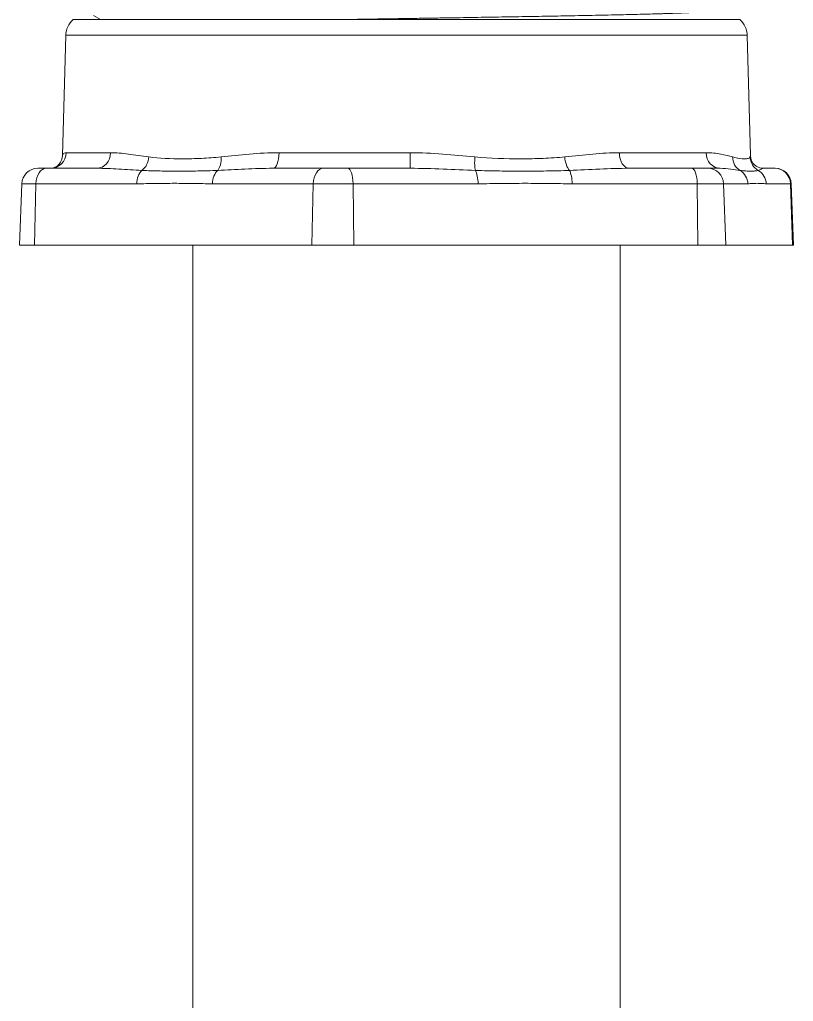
# Model space of a CAD drawing. Header units: metres. Extents: x 78 to 178, y -74 to 157.
# Drawn here: x 120.904 to 120.962, y -54.7441 to -54.6705 of the extents above; entities that cross this region are included whole.
import ezdxf

# ---------------------------------------------------------------- set-up
doc = ezdxf.new("R2010")
doc.units = ezdxf.units.M
doc.layers.add('01_Fina', color=252, linetype='Continuous', lineweight=15)

# ---------------------------------------------------------------- blocks, each defined once
blk = doc.blocks.new('110-32-frente')
at = {"layer": '01_Fina', "linetype": 'Continuous', "lineweight": 5}
for p, q in [((7.744858856716206, 3.540405303261255), (7.744338361767618, 3.540705913245751)), ((7.742812793432107, 3.540405304887221), (7.792755921643788, 3.540405304887221)), ((7.742253218627937, 3.539231188004513), (7.742017456033714, 3.530227777771134)), ((7.742253218627937, 3.539231188004513), (7.793315496447959, 3.539231188004513)), ((7.793315496447959, 3.539231188004513), (7.79355133990181, 3.530224689866535)), ((7.742289220274492, 3.530437892549251), (7.745612948814348, 3.530437892549251)), ((7.758236126080298, 3.530437892549251), (7.768059056022153, 3.530437892549251)), ((7.783731263343753, 3.530437892549251), (7.790230464745754, 3.530437892549251)), ((7.740157925882818, 3.529269304887221), (7.740801192319175, 3.529269304887221)), ((7.740801192319175, 3.529269304887221), (7.744580529228251, 3.529269304887221)), ((7.757791509263553, 3.529269304887221), (7.76157084617263, 3.529269304887221)), ((7.76157084617263, 3.529269304887221), (7.763379641180477, 3.529269304887221)), ((7.763379641180477, 3.529269304887221), (7.768071847455431, 3.529269304887221)), ((7.784473836722682, 3.529269304887221), (7.789166042997643, 3.529269304887221)), ((7.789166042997643, 3.529269304887221), (7.790362806399244, 3.529269304887221)), ((7.790362806399244, 3.529269304887221), (7.791275675765128, 3.529269304887221)), ((7.794466684997075, 3.529269304887221), (7.795379554362959, 3.529269304887221)), ((7.795379554362959, 3.529269304887221), (7.79541078919307, 3.529269304887221)), ((7.738958656890397, 3.528111184283265), (7.738797955720785, 3.52350930488722)), ((7.738958656890397, 3.528111184283265), (7.740021182555636, 3.528111184283265)), ((7.740021182555636, 3.528111184283265), (7.739916661816671, 3.52350930488722)), ((7.747568427486832, 3.528111184283265), (7.740021182555636, 3.528111184283265)), ((7.760790836409093, 3.528111184283265), (7.753243591477897, 3.528111184283265)), ((7.760790836409093, 3.528111184283265), (7.760686315670119, 3.52350930488722)), ((7.760790836409093, 3.528111184283265), (7.763778542607298, 3.528111184283265)), ((7.763778542607298, 3.528111184283265), (7.763831995107324, 3.52350930488722)), ((7.773148765711709, 3.528111184283265), (7.763778542607298, 3.528111184283265)), ((7.789564944424463, 3.528111184283265), (7.780194721320043, 3.528111184283265)), ((7.789564944424463, 3.528111184283265), (7.789618396924487, 3.52350930488722)), ((7.789564944424463, 3.528111184283265), (7.791541717589602, 3.528111184283265)), ((7.791541717589602, 3.528111184283265), (7.7916996908286, 3.52350930488722)), ((7.793364695762825, 3.528111184283265), (7.791541717589602, 3.528111184283265)), ((7.796558465553317, 3.528111184283265), (7.794735487380093, 3.528111184283265)), ((7.796558465553317, 3.528111184283265), (7.796716438792317, 3.52350930488722)), ((7.796558465553317, 3.528111184283265), (7.796610058185493, 3.528111184283265)), ((7.796610058185493, 3.528111184283265), (7.796770759355113, 3.52350930488722)), ((7.738797955720785, 3.52350930488722), (7.739916661816671, 3.52350930488722)), ((7.760686315670119, 3.52350930488722), (7.739916661816671, 3.52350930488722)), ((7.75178435753795, 3.52350930488722), (7.75178435753795, 3.350523885961436)), ((7.760686315670119, 3.52350930488722), (7.763831995107324, 3.52350930488722)), ((7.789618396924487, 3.52350930488722), (7.763831995107324, 3.52350930488722)), ((7.783784357537947, 3.52350930488722), (7.783784357537947, 3.350523885961436)), ((7.789618396924487, 3.52350930488722), (7.7916996908286, 3.52350930488722)), ((7.796716438792317, 3.52350930488722), (7.7916996908286, 3.52350930488722)), ((7.796716438792317, 3.52350930488722), (7.796770759355113, 3.52350930488722))]:
    blk.add_line(p, q, dxfattribs=at)
for centre, radius, start, end in [((7.743852670347898, 3.539189304887219), 0.0016, 130.5358021113121, 178.5000000000003), ((7.791716044727997, 3.539189304887219), 0.0016, 1.499999999999664, 49.46419788868791), ((7.740157925882818, 3.528069304887222), 0.0012, 90, 177.9999999999977), ((7.79541078919307, 3.528069304887222), 0.0012, 2.00000000000223, 90)]:
    blk.add_arc(centre, radius, start, end, dxfattribs=at)
for centre, major_axis, ratio, start_param, end_param in [((7.741102030078813, 3.530469304887219), (0, -0.0012), 0.9896642962994552, 4.2e-15, 1.544616388014991), ((7.744580529228251, 3.530469304887219), (0, -0.0012), 0.8606445764801083, 7.1e-15, 1.544616388014988), ((7.757791509263553, 3.530469304887219), (0, -0.0012), 0.3706410233759416, 0, 1.544616388014937), ((7.768071847455431, 3.530469304887219), (0, -0.0012), 0.0106631817377361, 4.738568919227323, 6.283185307301119), ((7.784473836722682, 3.530469304887219), (0, -0.0012), 0.6190232729235169, 4.738568919164599, 6.283185307179584), ((7.791275675765128, 3.530469304887219), (0, -0.0012), 0.8713077582178441, 4.738568919164599, 6.283185307179585), ((7.747574952716291, 3.530153943162833), (0.0001446361354229, 0.0011912516058037), 0.7483358969050459, 3.744973674577092, 4.77673555619531), ((7.753250116707356, 3.530153943162833), (-0.0001135949511359, 0.0011946113121331), 0.5354291952052276, 3.603493314805378, 4.63525519642385), ((7.773145428672272, 3.530153943162833), (-9.783962379100001e-05, -0.0011960047692281), 0.1960960548374349, 4.7546933492395, 5.786455230857438), ((7.780191384280605, 3.530153943162833), (0.0001080774988316, -0.0011951231125898), 0.4604287104674593, 4.697039512540846, 5.728801394158955), ((7.793354833493928, 3.530153943162833), (-0.0002918709938933, -0.0011639636261171), 0.9444319517424888, 4.971190997439021, 6.002952879057263), ((7.794725625111197, 3.530153943162833), (0.0010551764293687, -0.0005714916472746), 0.9958579056726804, 3.665973968634934, 4.697735850253099), ((7.740801192319175, 3.528069304887222), (0, 0.0012), 0.6504043450354822, 0, 1.535889741754979), ((7.748348437250371, 3.528069304887222), (0, 0.0012), 0.6504043450354695, 0.5184278408886129, 1.53588974175499), ((7.754023601241435, 3.528069304887222), (0, 0.0012), 0.6504043450354771, 0.5184278408885988, 1.535889741754985), ((7.76157084617263, 3.528069304887222), (0, 0.0012), 0.6504043450354776, 0, 1.535889741754988), ((7.763379641180477, 3.528069304887222), (0, 0.0012), 0.3326204790907524, 4.74729556542459, 6.283185307179557), ((7.77274986428489, 3.528069304887222), (0, 0.0012), 0.3326204790907543, 4.747295565424593, 5.764757466290884), ((7.77979581989323, 3.528069304887222), (0, 0.0012), 0.3326204790907468, 4.74729556542459, 5.764757466290857), ((7.789166042997643, 3.528069304887222), (0, 0.0012), 0.3326204790907592, 4.747295565424595, 6.283185307179598), ((7.790362806399244, 3.528069304887222), (0, 0.0012), 0.9830248241262309, 4.747295565424566, 6.283185307179557), ((7.792185784572468, 3.528069304887222), (0, 0.0012), 0.9830248241262304, 4.74729556542459, 5.764757466290941), ((7.793556576189737, 3.528069304887222), (0, 0.0012), 0.9830248241262307, 4.747295565424593, 5.764757466290944), ((7.795379554362959, 3.528069304887222), (0, 0.0012), 0.9830248241262304, 4.747295565424571, 6.283185307179559)]:
    blk.add_ellipse(centre, major_axis=major_axis, ratio=ratio, start_param=start_param, end_param=end_param, dxfattribs=at)
blk.add_rational_spline([(7.762608189362807, 3.540405304887221), (7.768732342813734, 3.540503611774155), (7.774718204464527, 3.540599698756502), (7.781652051391113, 3.540711003104327), (7.785937404464532, 3.540822307452152), (7.790222757537947, 3.540933611799978), (7.790222757537947, 3.541044916147807)], [0.9888636557885404, 0.957463363778412, 1, 0.9510565162951534, 1, 0.9510565162951534, 1], degree=2, knots=[0.6188483828687987, 0.6188483828687987, 0.6188483828687987, 0.6333333333333333, 0.6333333333333333, 0.65, 0.65, 0.6666666666666666, 0.6666666666666666, 0.6666666666666674], dxfattribs=at)
for points, knots in [([(7.741102030078813, 3.529269304887221), (7.741190631197177, 3.529269304887221), (7.741310375248211, 3.529287096624909), (7.741548930859906, 3.52939160632329), (7.74166654256021, 3.529472015901319), (7.741914098327705, 3.529751446236055), (7.742011252319436, 3.529990506233573), (7.742017350547187, 3.530224666527352)], [0, 0, 0, 0, 0.1251537469449305, 0.1251537469449305, 0.2390714342750775, 0.2390714342750775, 0.4100313419625765, 0.4100313419625765, 0.4100313419625765, 0.4100313419625765]), ([(7.742017350378731, 3.530224691321006), (7.74201831776466, 3.530261670836846), (7.742029619783599, 3.530297863053792), (7.742051103307041, 3.530329843553674), (7.74209250582954, 3.53039147559318), (7.742171730590776, 3.530437892545023), (7.742289220274492, 3.530437892549251)], [0.2405529645323431, 0.2405529645323431, 0.2405529645323431, 0.2405529645323431, 0.5, 0.5, 0.5, 1, 1, 1, 1]), ([(7.745612948814348, 3.530437892549251), (7.746030138395518, 3.530437892545041), (7.746476462006846, 3.53039147559318), (7.746952826430224, 3.530329843553669), (7.747429190853594, 3.530268211514158), (7.747935576814277, 3.530190937132847), (7.748473864581392, 3.530122530824861)], [0, 0, 0, 0, 0.5, 0.5, 0.5, 1, 1, 1, 1]), ([(7.75389659796933, 3.530122530824861), (7.754584031497756, 3.530190937132847), (7.755288709539556, 3.530268211514162), (7.756011501453023, 3.530329843553674), (7.756734293366496, 3.53039147559318), (7.757475185256716, 3.530437892545023), (7.758236126080298, 3.530437892549251)], [0, 0, 0, 0, 0.4999999999999999, 0.4999999999999999, 0.4999999999999999, 1, 1, 1, 1]), ([(7.768059056022153, 3.530437892549251), (7.768878303501352, 3.530437892545041), (7.769690614522546, 3.53039147559318), (7.770498028332702, 3.530329843553669), (7.771305442142861, 3.530268211514162), (7.772107939526854, 3.530190937132847), (7.772906968881159, 3.530122530824861)], [0, 0, 0, 0, 0.5, 0.5, 0.5, 1, 1, 1, 1]), ([(7.779639521242187, 3.530122530824861), (7.780362276606383, 3.530190937132847), (7.781063366292955, 3.530268211514165), (7.781744755683931, 3.530329843553674), (7.782426145074908, 3.53039147559318), (7.78308781220388, 3.530437892545027), (7.783731263343753, 3.530437892549251)], [0, 0, 0, 0, 0.5, 0.5, 0.5, 1, 1, 1, 1]), ([(7.790230464745754, 3.530437892549251), (7.790632522643782, 3.530437892545045), (7.790998510053639, 3.53039147559318), (7.791329559440428, 3.530329843553669), (7.791660608827215, 3.530268211514158), (7.791956720250523, 3.530190937132847), (7.792217461837715, 3.530122530824861)], [0, 0, 0, 0, 0.5, 0.5, 0.5, 1, 1, 1, 1]), ([(7.793551364528709, 3.530224666527352), (7.793558304433041, 3.529958187460898), (7.79368707778063, 3.529686323826033), (7.794029244430106, 3.529366485687616), (7.794224105086812, 3.529293978864342), (7.794405823002534, 3.529271055293623), (7.794437807777086, 3.529269304887221), (7.794466684997075, 3.529269304887221)], [0, 0, 0, 0, 0.1945557714707386, 0.1945557714707386, 0.3688427121251597, 0.3688427121251597, 0.4096333065347836, 0.4096333065347836, 0.4096333065347836, 0.4096333065347836]), ([(7.748473864581392, 3.530122530824861), (7.749262802672362, 3.53002227154845), (7.750110908625053, 3.529978857001574), (7.75101757896278, 3.529978733234493), (7.751470914131644, 3.529978671350953), (7.751939990853195, 3.529990159922586), (7.752420386256808, 3.53001366431004), (7.752900781660414, 3.530037168697493), (7.753392896394777, 3.530072407629504), (7.75389659796933, 3.530122530824861)], [0, 0, 0, 0, 0.5000000000000004, 0.5000000000000004, 0.5000000000000004, 0.7500000000000001, 0.7500000000000001, 0.7500000000000001, 1, 1, 1, 1]), ([(7.772906968881159, 3.530122530824861), (7.774078061244638, 3.53002227154845), (7.775226689941392, 3.529978857001574), (7.776352615682278, 3.529978733234493), (7.776915578552718, 3.529978671350953), (7.777473975947528, 3.529990159922586), (7.778022414488312, 3.53001366431004), (7.778570853029094, 3.530037168697493), (7.779109938380856, 3.530072407629504), (7.779639521242187, 3.530122530824861)], [0, 0, 0, 0, 0.5, 0.5, 0.5, 0.75, 0.75, 0.75, 1, 1, 1, 1]), ([(7.792217461837715, 3.530122530824861), (7.792599616110222, 3.53002227154845), (7.792900138854286, 3.529978857001574), (7.793119394257437, 3.529978733234493), (7.793229021959014, 3.529978671350953), (7.793318342632282, 3.529990159922586), (7.793386385769456, 3.53001366431004), (7.793454428906628, 3.530037168697493), (7.793501399524032, 3.530072407629504), (7.793527280810807, 3.530122530824861)], [0, 0, 0, 0, 0.5, 0.5, 0.5, 0.75, 0.75, 0.75, 1, 1, 1, 1]), ([(7.747961694983331, 3.529111624025027), (7.747368934911683, 3.529145279670444), (7.746790495042133, 3.529183743590309), (7.745662590674713, 3.529245581713333), (7.745113782158548, 3.529269304887221), (7.744580529228251, 3.529269304887221)], [0, 0, 0, 0, 0.5, 0.5, 1, 1, 1, 1]), ([(7.753636858974395, 3.529111624025027), (7.753136445516503, 3.529086900063052), (7.752642224119853, 3.529074083324882), (7.751667067997558, 3.529058316608821), (7.751186206839313, 3.529055462407004), (7.750239764906915, 3.529055470368152), (7.749773946918885, 3.529058330245305), (7.748856958856372, 3.529074090624281), (7.748405801989938, 3.529086896192431), (7.747961694983331, 3.529111624025027)], [0, 0, 0, 0, 0.25, 0.25, 0.5, 0.5, 0.75, 0.75, 1, 1, 1, 1]), ([(7.757791509263553, 3.529269304887221), (7.757076106498237, 3.529269304887221), (7.756372356420831, 3.529245578178585), (7.754987081009211, 3.529183737957261), (7.754306357208577, 3.529145279470903), (7.753636858974395, 3.529111624025027)], [0, 0, 0, 0, 0.4999999999999999, 0.4999999999999999, 1, 1, 1, 1]), ([(7.772947646478584, 3.529111624025027), (7.772144447353837, 3.529145279670444), (7.771336549558463, 3.529183743590309), (7.769710638796588, 3.529245581713333), (7.768893568052177, 3.529269304887221), (7.768071847455431, 3.529269304887221)], [0, 0, 0, 0, 0.5, 0.5, 1, 1, 1, 1]), ([(7.779993602086918, 3.529111624025027), (7.779421729725662, 3.529086900063052), (7.778845693787779, 3.529074083324882), (7.777685157570366, 3.529058316608821), (7.777100754274116, 3.529055462407004), (7.775925675538707, 3.529055470368152), (7.775334720299269, 3.529058330245305), (7.774146108164407, 3.529074090624281), (7.773548443871981, 3.529086896192431), (7.772947646478584, 3.529111624025027)], [0, 0, 0, 0, 0.25, 0.25, 0.5, 0.5, 0.75, 0.75, 1, 1, 1, 1]), ([(7.784473836722682, 3.529269304887221), (7.783745294757358, 3.529269304887221), (7.783007282928338, 3.529245578178585), (7.781512972439387, 3.529183737957261), (7.780757550319733, 3.529145279470903), (7.779993602086918, 3.529111624025027)], [0, 0, 0, 0, 0.5, 0.5, 1, 1, 1, 1]), ([(7.792770309033194, 3.529111624025027), (7.792559869980095, 3.529145279670444), (7.792330412054277, 3.529183743590309), (7.791832405659817, 3.529245581713333), (7.791564143431578, 3.529269304887221), (7.791275675765128, 3.529269304887221)], [0, 0, 0, 0, 0.5, 0.5, 1, 1, 1, 1]), ([(7.79414110065047, 3.529111624025027), (7.794069641747107, 3.529086900063052), (7.793987827205874, 3.529074083324882), (7.793802447110756, 3.529058316608821), (7.793698904972741, 3.529055462407004), (7.793470268169742, 3.529055470368152), (7.793345130918333, 3.529058330245305), (7.793073506845985, 3.529074090624281), (7.792926999419988, 3.529086896192431), (7.792770309033194, 3.529111624025027)], [0, 0, 0, 0, 0.25, 0.25, 0.5000000000000001, 0.5000000000000001, 0.75, 0.75, 1, 1, 1, 1]), ([(7.794466684997075, 3.529269304887221), (7.794453545797075, 3.529269304887221), (7.794419284045452, 3.529245578178585), (7.794310248968122, 3.529183737957261), (7.794235550649105, 3.529145279470903), (7.79414110065047, 3.529111624025027)], [0, 0, 0, 0, 0.5, 0.5, 1, 1, 1, 1]), ([(7.753243591477897, 3.528111184283265), (7.752770589067999, 3.528111184286114), (7.752297878834241, 3.528120837659444), (7.751825114963643, 3.528128722745987), (7.75135235109304, 3.528136607832525), (7.750879531195508, 3.528142667763017), (7.750406602462398, 3.528142667246353), (7.749933673729295, 3.528142666729689), (7.749460628989787, 3.528136604860542), (7.748987549223889, 3.528128719734386), (7.748514469457994, 3.52812083460823), (7.748041356209782, 3.528111184286117), (7.747568427486832, 3.528111184283265)], [0, 0, 0, 0, 0.25, 0.25, 0.25, 0.5, 0.5, 0.5, 0.75, 0.75, 0.75, 1, 1, 1, 1]), ([(7.780194721320043, 3.528111184283265), (7.779607468865549, 3.52811118428611), (7.779020194820496, 3.528120837659444), (7.778432924585352, 3.528128722745987), (7.777845654350207, 3.528136607832525), (7.777258387222644, 3.528142667763017), (7.776671226261676, 3.528142667246353), (7.776084065300707, 3.528142666729689), (7.775497001639521, 3.528136604860542), (7.774909967083332, 3.528128719734386), (7.774322932527141, 3.52812083460823), (7.773735926680522, 3.528111184286117), (7.773148765711709, 3.528111184283265)], [0, 0, 0, 0, 0.25, 0.25, 0.25, 0.5, 0.5, 0.5, 0.75, 0.75, 0.75, 1, 1, 1, 1]), ([(7.794735487380093, 3.528111184283265), (7.794621237335497, 3.52811118428611), (7.794506673524197, 3.528120837659444), (7.794392167159656, 3.528128722745987), (7.794277660795117, 3.528136607832525), (7.794163213565084, 3.528142667763017), (7.794048981337227, 3.528142667246353), (7.793934749109361, 3.528142666729689), (7.793820730187683, 3.528136604860542), (7.793706775397389, 3.528128719734386), (7.793592820607095, 3.52812083460823), (7.793478928008687, 3.528111184286117), (7.793364695762825, 3.528111184283265)], [0, 0, 0, 0, 0.25, 0.25, 0.25, 0.5, 0.5, 0.5, 0.75, 0.75, 0.75, 1, 1, 1, 1])]:
    blk.add_open_spline(points, degree=3, knots=knots, dxfattribs=at)
blk.add_open_spline([(7.793527280810807, 3.530122530824861), (7.793544270487052, 3.530155434013522), (7.793552257996928, 3.530190388897878), (7.79355136530831, 3.530224667906235)], degree=3, dxfattribs=at)

msp = doc.modelspace()

# ---------------------------------------------------------------- block references
msp.add_blockref('110-32-frente', (113.1652258391863, -58.21094941001822))

doc.saveas('drawing.dxf')
